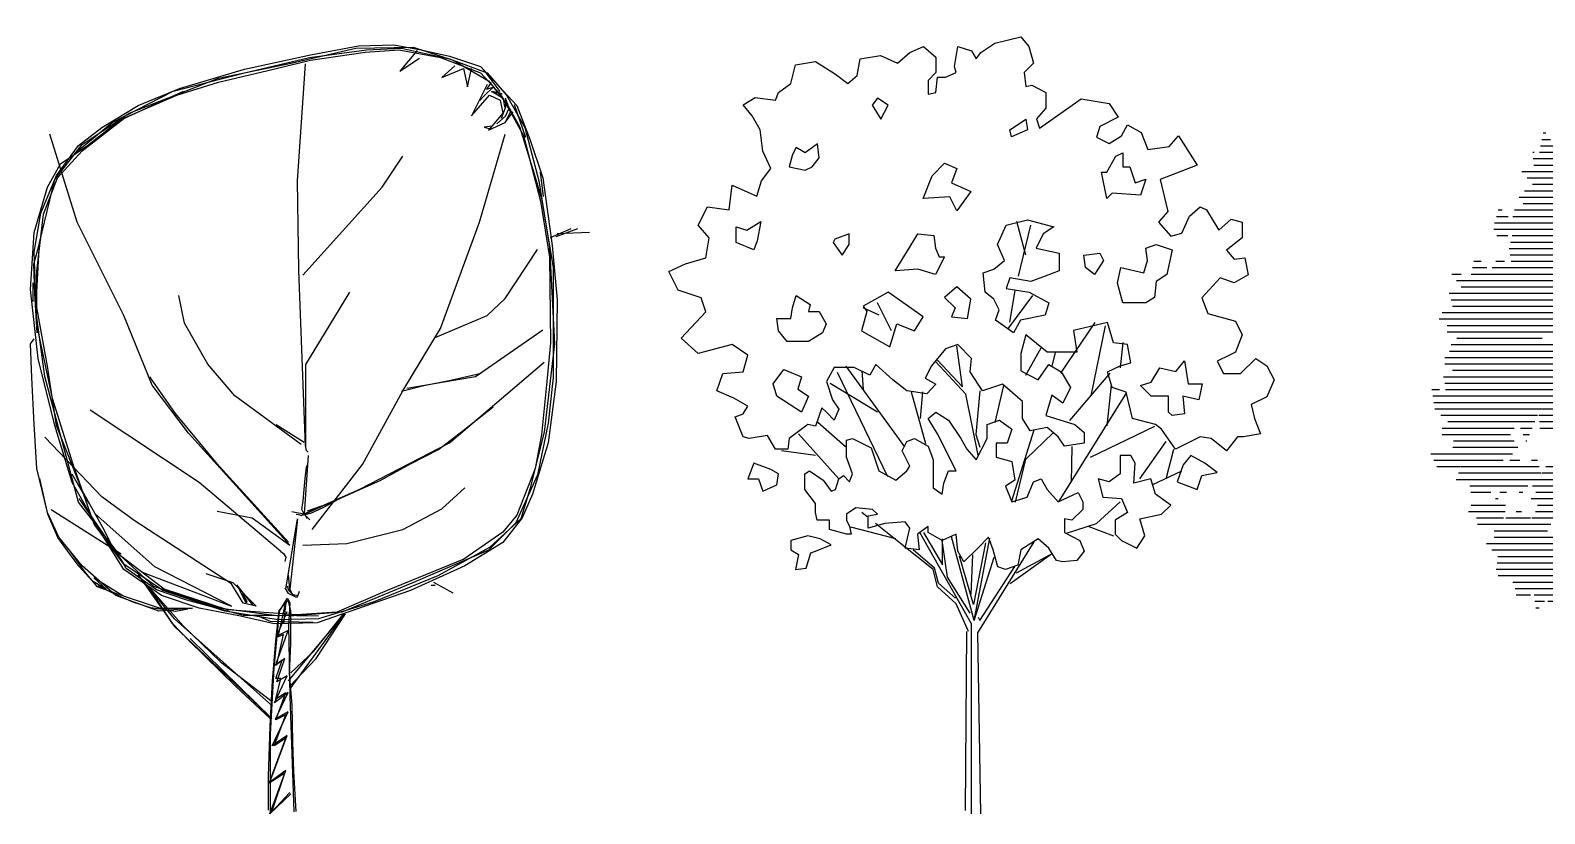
# Model space of a CAD drawing. Header units: millimetres. Extents: x 1184 to 28018, y -9790 to 13251.
# Drawn here: x 1908 to 13699, y -1202 to 4904 of the extents above; entities that cross this region are included whole.
import ezdxf

# ---------------------------------------------------------------- set-up
doc = ezdxf.new("R2010")
doc.units = ezdxf.units.MM
doc.layers.add('derevo', color=7, linetype='Continuous')

# ---------------------------------------------------------------- blocks, each defined once
blk = doc.blocks.new('*X5')
at = {"color": 0, "linetype": 'ByBlock'}
for p, q in [((166.547, 82.1), (166.704, 82.1)), ((167.079, 82.1), (167.119, 82.1)), ((167.268, 82.1), (167.735, 82.1)), ((167.338, 82.2), (167.349, 82.2)), ((167.454, 82.2), (167.692, 82.2)), ((167.527, 82.3), (167.616, 82.3)), ((167.979, 82.1), (168.232, 82.1)), ((168.068, 82.2), (168.08, 82.2)), ((168.365, 82.1), (168.744, 82.1)), ((168.409, 82.2), (168.702, 82.2)), ((168.595, 82.3), (168.659, 82.3)), ((169.153, 82.1), (169.26, 82.1)), ((169.506, 82.1), (169.719, 82.1)), ((166.352, 81.9), (166.826, 81.9)), ((166.432, 82), (166.792, 82)), ((166.879, 81.9), (167.822, 81.9)), ((166.979, 82), (167.153, 82)), ((167.199, 82), (167.701, 82)), ((167.933, 82), (168.284, 82)), ((167.978, 81.9), (168.913, 81.9)), ((168.321, 82), (168.918, 82)), ((168.999, 81.9), (169.688, 81.9)), ((169.076, 82), (169.723, 82)), ((165.47, 81.6), (168.774, 81.6)), ((165.57, 81.7), (165.661, 81.7)), ((165.749, 81.7), (166.132, 81.7)), ((165.839, 81.8), (166.032, 81.8)), ((166.26, 81.7), (168.903, 81.7)), ((166.335, 81.8), (168.908, 81.8)), ((168.878, 81.6), (168.918, 81.6)), ((168.998, 81.6), (169.794, 81.6)), ((169.014, 81.8), (169.653, 81.8)), ((169.031, 81.7), (169.681, 81.7)), ((169.809, 81.6), (170.085, 81.6)), ((169.83, 81.7), (170.052, 81.7)), ((169.85, 81.8), (170.018, 81.8)), ((170.22, 81.6), (170.325, 81.6)), ((170.421, 81.6), (170.579, 81.6)), ((164.833, 81.4), (165.072, 81.4)), ((165.46, 81.5), (168.908, 81.5)), ((165.573, 81.4), (170.616, 81.4)), ((168.94, 81.5), (170.325, 81.5)), ((170.355, 81.5), (170.627, 81.5)), ((170.642, 81.4), (170.94, 81.4)), ((170.776, 81.5), (170.878, 81.5)), ((164.432, 81.2), (164.462, 81.2)), ((164.813, 81.2), (165.101, 81.2)), ((164.823, 81.3), (165.119, 81.3)), ((165.233, 81.2), (171.234, 81.2)), ((165.321, 81.3), (170.979, 81.3)), ((171.088, 81.3), (171.222, 81.3)), ((171.331, 81.2), (171.675, 81.2)), ((171.393, 81.3), (171.598, 81.3)), ((164.011, 80.9), (164.133, 80.9)), ((164.061, 81), (164.073, 81)), ((164.231, 80.9), (164.254, 80.9)), ((164.431, 80.9), (171.587, 80.9)), ((164.46, 81.1), (164.748, 81.1)), ((164.487, 81), (171.637, 81)), ((164.803, 81.1), (171.246, 81.1)), ((171.268, 81.1), (171.675, 81.1)), ((171.872, 80.9), (172.376, 80.9)), ((172.081, 81), (172.39, 81)), ((172.11, 81.1), (172.139, 81.1)), ((172.272, 81.1), (172.364, 81.1)), ((163.596, 80.7), (163.635, 80.7)), ((163.961, 80.8), (164.34, 80.8)), ((163.971, 80.7), (172.466, 80.7)), ((164.367, 80.8), (171.668, 80.8)), ((171.793, 80.8), (172.293, 80.8)), ((163.555, 80.5), (163.914, 80.5)), ((163.575, 80.6), (163.707, 80.6)), ((163.773, 80.6), (163.808, 80.6)), ((163.994, 80.6), (172.383, 80.6)), ((164.018, 80.5), (172.3, 80.5)), ((163.432, 80.4), (163.454, 80.4)), ((163.44, 80.3), (172.6, 80.3)), ((163.448, 80.2), (172.52, 80.2)), ((163.535, 80.4), (164.02, 80.4)), ((164.041, 80.4), (172.307, 80.4)), ((172.402, 80.4), (172.6, 80.4)), ((163.262, 80.1), (172.42, 80.1)), ((163.345, 80), (172.22, 80)), ((172.296, 80), (172.32, 80)), ((172.524, 80), (172.683, 80)), ((172.883, 80), (172.967, 80)), ((163.302, 79.8), (172.252, 79.8)), ((163.428, 79.9), (172.236, 79.9)), ((172.255, 79.8), (172.98, 79.8)), ((172.366, 79.9), (172.973, 79.9)), ((173.253, 79.8), (173.325, 79.8)), ((162.895, 79.5), (162.958, 79.5)), ((163.148, 79.5), (173.226, 79.5)), ((163.219, 79.7), (173.292, 79.7)), ((163.283, 79.6), (173.259, 79.6)), ((162.837, 79.3), (173.46, 79.3)), ((162.866, 79.4), (163.049, 79.4)), ((163.121, 79.4), (173.475, 79.4)), ((162.825, 79.2), (173.446, 79.2)), ((162.874, 79.1), (163.044, 79.1)), ((163.112, 79.1), (173.5, 79.1)), ((163.065, 78.9), (173.423, 78.9)), ((163.08, 78.8), (167.394, 78.8)), ((163.086, 79), (173.554, 79)), ((167.449, 78.8), (173.422, 78.8)), ((162.494, 78.6), (162.719, 78.6)), ((162.517, 78.7), (162.627, 78.7)), ((162.798, 78.6), (165.62, 78.6)), ((162.856, 78.7), (162.995, 78.7)), ((163.094, 78.7), (167.426, 78.7)), ((165.798, 78.6), (165.849, 78.6)), ((166.041, 78.6), (167.051, 78.6)), ((167.618, 78.7), (173.427, 78.7)), ((167.668, 78.6), (167.729, 78.6)), ((167.823, 78.6), (173.243, 78.6)), ((162.172, 78.5), (162.317, 78.5)), ((162.246, 78.4), (162.44, 78.4)), ((162.32, 78.3), (165.551, 78.3)), ((162.449, 78.4), (165.625, 78.4)), ((162.472, 78.5), (165.698, 78.5)), ((165.855, 78.4), (166.767, 78.4)), ((165.865, 78.3), (166.85, 78.3)), ((166.032, 78.5), (167.114, 78.5)), ((166.921, 78.4), (167.177, 78.4)), ((167.855, 78.5), (167.909, 78.5)), ((167.971, 78.3), (172.279, 78.3)), ((168.054, 78.4), (173.222, 78.4)), ((168.137, 78.5), (173.404, 78.5)), ((172.311, 78.3), (173.236, 78.3)), ((162.131, 78.2), (165.674, 78.2)), ((162.163, 78.1), (165.702, 78.1)), ((165.895, 78.2), (166.933, 78.2)), ((165.929, 78.1), (166.896, 78.1)), ((167.987, 78.2), (172.177, 78.2)), ((168.114, 78.1), (172.102, 78.1)), ((172.311, 78.2), (173.09, 78.2)), ((172.39, 78.1), (173.261, 78.1)), ((173.361, 78.1), (173.534, 78.1)), ((162.022, 77.9), (163.957, 77.9)), ((162.181, 78), (166.918, 78)), ((163.968, 77.9), (166.48, 77.9)), ((166.524, 77.9), (166.695, 77.9)), ((166.788, 77.9), (166.94, 77.9)), ((168.015, 77.9), (169.023, 77.9)), ((168.035, 78), (172.121, 78)), ((169.066, 77.9), (169.211, 77.9)), ((169.237, 77.9), (169.433, 77.9)), ((169.437, 77.9), (172.193, 77.9)), ((172.33, 78), (173.283, 78)), ((172.412, 77.9), (173.305, 77.9)), ((173.318, 77.9), (173.578, 77.9)), ((173.34, 78), (173.556, 78)), ((161.977, 77.8), (163.837, 77.8)), ((162.101, 77.7), (163.78, 77.7)), ((162.101, 77.6), (163.842, 77.6)), ((163.953, 77.6), (166.204, 77.6)), ((163.957, 77.7), (166.204, 77.7)), ((163.962, 77.8), (166.506, 77.8)), ((166.22, 77.7), (166.433, 77.7)), ((166.265, 77.6), (166.432, 77.6)), ((166.526, 77.7), (166.532, 77.7)), ((166.701, 77.8), (166.754, 77.8)), ((168.06, 77.8), (168.202, 77.8)), ((168.104, 77.7), (168.175, 77.7)), ((168.25, 77.8), (168.986, 77.8)), ((168.275, 77.7), (168.449, 77.7)), ((168.355, 77.6), (168.414, 77.6)), ((168.556, 77.7), (168.948, 77.7)), ((168.663, 77.6), (168.764, 77.6)), ((169.078, 77.8), (169.157, 77.8)), ((169.09, 77.7), (169.103, 77.7)), ((169.274, 77.8), (169.364, 77.8)), ((169.347, 77.6), (173.64, 77.6)), ((169.377, 77.7), (173.549, 77.7)), ((169.407, 77.8), (173.525, 77.8)), ((162.16, 77.4), (163.794, 77.4)), ((162.252, 77.5), (163.577, 77.5)), ((164.045, 77.4), (166.046, 77.4)), ((164.087, 77.5), (166.144, 77.5)), ((169.241, 77.4), (169.277, 77.4)), ((169.58, 77.4), (170.57, 77.4)), ((169.588, 77.5), (173.594, 77.5)), ((170.619, 77.4), (173.548, 77.4)), ((162.064, 77.2), (163.863, 77.2)), ((162.138, 77.3), (163.837, 77.3)), ((163.903, 77.2), (165.958, 77.2)), ((163.974, 77.3), (166.058, 77.3)), ((168.774, 77.2), (170.23, 77.2)), ((168.844, 77.3), (168.96, 77.3)), ((169.171, 77.3), (170.076, 77.3)), ((170.22, 77.3), (170.47, 77.3)), ((170.7, 77.3), (173.719, 77.3)), ((170.747, 77.2), (170.962, 77.2)), ((171.039, 77.2), (171.45, 77.2)), ((171.563, 77.2), (173.625, 77.2)), ((162.045, 76.9), (165.769, 76.9)), ((162.064, 77.1), (165.969, 77.1)), ((162.185, 77), (165.793, 77)), ((168.599, 76.9), (170.09, 76.9)), ((168.62, 77), (170.022, 77)), ((168.901, 77.1), (170.038, 77.1)), ((170.737, 77.1), (170.815, 77.1)), ((171.039, 77.1), (171.407, 77.1)), ((171.039, 77), (171.142, 77)), ((171.299, 77), (171.363, 77)), ((171.602, 76.9), (173.77, 76.9)), ((171.613, 77), (173.818, 77)), ((171.675, 77.1), (173.506, 77.1)), ((161.859, 76.7), (161.979, 76.7)), ((162.061, 76.8), (165.657, 76.8)), ((162.076, 76.7), (165.221, 76.7)), ((165.312, 76.7), (165.797, 76.7)), ((165.977, 76.7), (166.072, 76.7)), ((168.628, 76.8), (169.93, 76.8)), ((168.657, 76.7), (168.745, 76.7)), ((168.877, 76.7), (170.214, 76.7)), ((171.379, 76.7), (171.452, 76.7)), ((171.401, 76.8), (171.408, 76.8)), ((171.702, 76.7), (173.696, 76.7)), ((171.815, 76.8), (173.686, 76.8)), ((173.848, 76.7), (173.987, 76.7)), ((161.875, 76.6), (165.221, 76.6)), ((161.891, 76.5), (164.732, 76.5)), ((164.762, 76.5), (165.029, 76.5)), ((165.05, 76.5), (165.221, 76.5)), ((165.414, 76.6), (165.814, 76.6)), ((165.434, 76.5), (165.583, 76.5)), ((165.607, 76.5), (166.364, 76.5)), ((165.843, 76.6), (166.113, 76.6)), ((166.4, 76.5), (166.661, 76.5)), ((166.526, 76.6), (166.586, 76.6)), ((168.85, 76.6), (168.957, 76.6)), ((168.958, 76.6), (169.172, 76.6)), ((169.089, 76.5), (169.121, 76.5)), ((169.215, 76.6), (169.327, 76.6)), ((169.282, 76.5), (169.336, 76.5)), ((169.351, 76.6), (170.174, 76.6)), ((169.479, 76.5), (170.585, 76.5)), ((170.295, 76.6), (170.344, 76.6)), ((170.612, 76.6), (170.613, 76.6)), ((171.334, 76.5), (173.97, 76.5)), ((171.356, 76.6), (171.496, 76.6)), ((171.588, 76.6), (174.041, 76.6)), ((161.907, 76.4), (164.776, 76.4)), ((162.003, 76.3), (163.506, 76.3)), ((162.109, 76.2), (163.464, 76.2)), ((163.529, 76.3), (164.791, 76.3)), ((163.535, 76.2), (164.639, 76.2)), ((164.948, 76.4), (164.978, 76.4)), ((165.434, 76.4), (165.47, 76.4)), ((165.607, 76.4), (166.602, 76.4)), ((165.634, 76.3), (166.523, 76.3)), ((165.638, 76.2), (166.564, 76.2)), ((166.612, 76.2), (167.001, 76.2)), ((166.868, 76.3), (166.962, 76.3)), ((167.166, 76.2), (167.187, 76.2)), ((169.436, 76.2), (169.669, 76.2)), ((169.49, 76.3), (169.591, 76.3)), ((169.699, 76.2), (170.743, 76.2)), ((169.737, 76.3), (170.748, 76.3)), ((169.775, 76.4), (170.558, 76.4)), ((170.867, 76.2), (171.032, 76.2)), ((171.041, 76.2), (173.694, 76.2)), ((171.074, 76.3), (173.769, 76.3)), ((171.106, 76.4), (171.245, 76.4)), ((171.311, 76.4), (173.758, 76.4)), ((162.024, 76.1), (162.211, 76.1)), ((162.024, 76), (163.086, 76)), ((162.216, 76.1), (163.145, 76.1)), ((163.241, 76.1), (163.422, 76.1)), ((163.283, 76), (163.38, 76)), ((163.541, 76.1), (164.802, 76.1)), ((163.798, 76), (163.962, 76)), ((164.022, 76), (164.837, 76)), ((164.897, 76), (165.004, 76)), ((165.375, 76), (167.382, 76)), ((165.568, 76.1), (167.187, 76.1)), ((169.39, 76.1), (170.738, 76.1)), ((169.417, 76), (170.732, 76)), ((170.741, 76), (172.323, 76)), ((170.804, 76.1), (172.36, 76.1)), ((172.376, 76.1), (173.683, 76.1)), ((172.425, 76), (173.979, 76)), ((173.853, 76.1), (173.902, 76.1)), ((162.186, 75.8), (163.201, 75.8)), ((162.197, 75.9), (163.143, 75.9)), ((163.326, 75.9), (163.338, 75.9)), ((163.798, 75.9), (163.819, 75.9)), ((163.936, 75.8), (164.701, 75.8)), ((163.979, 75.9), (165.352, 75.9)), ((165.099, 75.8), (166.236, 75.8)), ((165.427, 75.9), (167.305, 75.9)), ((166.291, 75.8), (167.357, 75.8)), ((169.233, 75.8), (171.138, 75.8)), ((169.463, 75.9), (172.285, 75.9)), ((171.287, 75.8), (172.136, 75.8)), ((172.475, 75.9), (172.536, 75.9)), ((172.724, 75.8), (174.082, 75.8)), ((172.757, 75.9), (174.119, 75.9)), ((161.844, 75.7), (163.115, 75.7)), ((161.891, 75.6), (162.971, 75.6)), ((161.938, 75.5), (162.303, 75.5)), ((162.312, 75.5), (163.533, 75.5)), ((163.076, 75.6), (163.233, 75.6)), ((163.412, 75.6), (163.505, 75.6)), ((163.638, 75.5), (163.749, 75.5)), ((163.823, 75.5), (164.835, 75.5)), ((163.849, 75.6), (164.032, 75.6)), ((163.995, 75.7), (164.878, 75.7)), ((164.064, 75.6), (164.779, 75.6)), ((165.076, 75.7), (165.905, 75.7)), ((165.089, 75.6), (165.743, 75.6)), ((165.13, 75.5), (165.869, 75.5)), ((165.955, 75.7), (166.262, 75.7)), ((166.437, 75.7), (166.502, 75.7)), ((166.556, 75.6), (167.352, 75.6)), ((166.574, 75.7), (167.382, 75.7)), ((166.682, 75.5), (167.418, 75.5)), ((169.163, 75.7), (170.778, 75.7)), ((169.273, 75.6), (170.808, 75.6)), ((169.341, 75.5), (170.789, 75.5)), ((171.568, 75.6), (172.098, 75.6)), ((171.57, 75.5), (172.595, 75.5)), ((171.585, 75.7), (172.176, 75.7)), ((172.388, 75.6), (172.485, 75.6)), ((172.596, 75.6), (173.56, 75.6)), ((172.624, 75.7), (173.749, 75.7)), ((172.625, 75.5), (173.623, 75.5)), ((173.704, 75.6), (173.716, 75.6)), ((173.823, 75.7), (174.045, 75.7)), ((162.241, 75.3), (164.855, 75.3)), ((162.277, 75.4), (163.56, 75.4)), ((163.575, 75.4), (164.669, 75.4)), ((165.204, 75.3), (165.888, 75.3)), ((165.229, 75.4), (165.988, 75.4)), ((166.62, 75.4), (167.412, 75.4)), ((166.737, 75.3), (167.399, 75.3)), ((169.232, 75.3), (169.444, 75.3)), ((169.273, 75.4), (170.8, 75.4)), ((169.558, 75.3), (171.22, 75.3)), ((170.971, 75.4), (171, 75.4)), ((171.33, 75.3), (171.582, 75.3)), ((171.39, 75.4), (171.437, 75.4)), ((171.604, 75.4), (173.625, 75.4)), ((171.638, 75.3), (173.008, 75.3)), ((173.035, 75.3), (173.545, 75.3)), ((162.451, 75.2), (163.355, 75.2)), ((162.466, 75.1), (162.781, 75.1)), ((162.851, 75), (162.893, 75)), ((162.919, 75.1), (163.021, 75.1)), ((163.223, 75.1), (163.28, 75.1)), ((163.406, 75), (164.465, 75)), ((163.427, 75.2), (164.739, 75.2)), ((163.479, 75.1), (164.813, 75.1)), ((164.54, 75), (166.274, 75)), ((164.885, 75.1), (165.98, 75.1)), ((165.273, 75.2), (166.014, 75.2)), ((166.044, 75.1), (166.268, 75.1)), ((166.642, 75.1), (166.858, 75.1)), ((166.677, 75.2), (167.43, 75.2)), ((166.956, 75.1), (167.144, 75.1)), ((167.207, 75.1), (167.408, 75.1)), ((169.643, 75.2), (170.122, 75.2)), ((169.727, 75.1), (170.022, 75.1)), ((170.199, 75.2), (170.78, 75.2)), ((170.212, 75.1), (170.727, 75.1)), ((170.225, 75), (170.281, 75)), ((170.58, 75), (170.674, 75)), ((170.99, 75), (171.704, 75)), ((171.012, 75.1), (171.673, 75.1)), ((171.063, 75.2), (171.947, 75.2)), ((171.827, 75.1), (171.913, 75.1)), ((171.975, 75.2), (172.954, 75.2)), ((171.999, 75.1), (172.778, 75.1)), ((172.023, 75), (172.775, 75)), ((173.055, 75), (173.605, 75)), ((173.077, 75.2), (173.752, 75.2)), ((173.12, 75.1), (173.667, 75.1)), ((162.43, 74.8), (163.002, 74.8)), ((162.474, 74.9), (163.007, 74.9)), ((163.175, 74.8), (163.255, 74.8)), ((163.475, 74.8), (163.984, 74.8)), ((163.505, 74.9), (163.935, 74.9)), ((163.959, 74.9), (164.275, 74.9)), ((164.355, 74.9), (164.419, 74.9)), ((164.573, 74.9), (164.691, 74.9)), ((164.757, 74.8), (166.109, 74.8)), ((164.8, 74.9), (166.268, 74.9)), ((171.016, 74.9), (171.735, 74.9)), ((171.279, 74.8), (171.635, 74.8)), ((171.745, 74.8), (171.766, 74.8)), ((172.046, 74.9), (172.198, 74.9)), ((172.235, 74.8), (173.409, 74.8)), ((172.249, 74.9), (173.633, 74.9)), ((162.555, 74.7), (162.976, 74.7)), ((162.57, 74.6), (163.713, 74.6)), ((163.014, 74.7), (163.399, 74.7)), ((163.416, 74.7), (164.033, 74.7)), ((164.715, 74.7), (166.183, 74.7)), ((164.896, 74.6), (165.982, 74.6)), ((170.552, 74.7), (170.617, 74.7)), ((170.572, 74.6), (170.736, 74.6)), ((171.104, 74.6), (171.543, 74.6)), ((171.379, 74.7), (171.589, 74.7)), ((171.598, 74.6), (171.805, 74.6)), ((172.22, 74.7), (173.449, 74.7)), ((172.266, 74.6), (173.622, 74.6)), ((162.713, 74.3), (163.986, 74.3)), ((162.83, 74.4), (163.973, 74.4)), ((162.834, 74.5), (163.663, 74.5)), ((163.812, 74.5), (163.96, 74.5)), ((164.013, 74.3), (164.31, 74.3)), ((164.228, 74.4), (164.283, 74.4)), ((164.426, 74.3), (164.603, 74.3)), ((164.526, 74.4), (164.559, 74.4)), ((164.819, 74.5), (166.021, 74.5)), ((164.871, 74.4), (165.455, 74.4)), ((164.926, 74.3), (165.442, 74.3)), ((165.69, 74.4), (165.791, 74.4)), ((165.744, 74.3), (165.769, 74.3)), ((170.124, 74.4), (170.249, 74.4)), ((170.168, 74.3), (171.893, 74.3)), ((170.464, 74.4), (170.787, 74.4)), ((170.486, 74.5), (170.541, 74.5)), ((170.593, 74.5), (170.787, 74.5)), ((171.026, 74.4), (171.793, 74.4)), ((171.037, 74.5), (171.08, 74.5)), ((171.173, 74.5), (171.771, 74.5)), ((171.972, 74.3), (173.615, 74.3)), ((172.027, 74.4), (173.575, 74.4)), ((172.368, 74.5), (173.517, 74.5)), ((162.796, 74.2), (165.575, 74.2)), ((162.888, 74.1), (165.638, 74.1)), ((169.375, 74.1), (169.61, 74.1)), ((169.486, 74.2), (169.539, 74.2)), ((169.759, 74.1), (169.996, 74.1)), ((169.795, 74.2), (169.906, 74.2)), ((170.06, 74.1), (171.883, 74.1)), ((170.114, 74.2), (173.219, 74.2)), ((171.991, 74.1), (173.185, 74.1)), ((173.279, 74.2), (173.56, 74.2)), ((173.368, 74.1), (173.447, 74.1)), ((162.865, 73.9), (164.602, 73.9)), ((162.876, 74), (165.04, 74)), ((164.604, 73.9), (164.923, 73.9)), ((165.072, 74), (165.36, 74)), ((165.11, 73.9), (165.321, 73.9)), ((165.41, 74), (165.588, 74)), ((165.51, 73.9), (165.538, 73.9)), ((169.306, 73.9), (170.278, 73.9)), ((169.394, 74), (169.68, 74)), ((169.723, 74), (171.82, 74)), ((170.385, 73.9), (170.545, 73.9)), ((170.713, 73.9), (171.709, 73.9)), ((171.913, 73.9), (172.908, 73.9)), ((171.954, 74), (173.226, 74)), ((172.908, 73.9), (173.291, 73.9)), ((162.896, 73.8), (164.489, 73.8)), ((163.122, 73.7), (164.489, 73.7)), ((163.156, 73.6), (164.489, 73.6)), ((164.604, 73.8), (164.974, 73.8)), ((164.795, 73.7), (165.024, 73.7)), ((165.157, 73.8), (165.281, 73.8)), ((169.162, 73.6), (169.415, 73.6)), ((169.194, 73.7), (170.142, 73.7)), ((169.344, 73.8), (170.042, 73.8)), ((169.524, 73.6), (170.172, 73.6)), ((170.5, 73.6), (170.736, 73.6)), ((170.561, 73.7), (171.627, 73.7)), ((170.655, 73.8), (171.571, 73.8)), ((170.975, 73.6), (171.504, 73.6)), ((171.835, 73.7), (172.062, 73.7)), ((171.846, 73.6), (171.901, 73.6)), ((171.858, 73.8), (172.14, 73.8)), ((172.174, 73.8), (172.694, 73.8)), ((172.174, 73.7), (172.429, 73.7)), ((172.174, 73.6), (172.368, 73.6)), ((172.454, 73.7), (172.674, 73.7)), ((172.482, 73.6), (172.655, 73.6)), ((172.697, 73.8), (172.931, 73.8)), ((172.726, 73.7), (172.953, 73.7)), ((172.755, 73.6), (172.976, 73.6)), ((172.945, 73.8), (173.356, 73.8)), ((163.172, 73.5), (163.399, 73.5)), ((163.453, 73.5), (164.014, 73.5)), ((163.467, 73.4), (163.613, 73.4)), ((163.669, 73.4), (163.968, 73.4)), ((164.095, 73.5), (164.157, 73.5)), ((164.234, 73.5), (164.462, 73.5)), ((164.319, 73.4), (164.423, 73.4)), ((169.357, 73.4), (169.744, 73.4)), ((169.492, 73.5), (169.787, 73.5)), ((170, 73.5), (170.137, 73.5)), ((170.961, 73.4), (171.849, 73.4)), ((170.968, 73.5), (171.476, 73.5)), ((171.626, 73.5), (171.734, 73.5)), ((172.536, 73.5), (172.635, 73.5)), ((172.913, 73.5), (172.998, 73.5)), ((163.482, 73.3), (163.533, 73.3)), ((163.815, 73.3), (163.899, 73.3)), ((169.352, 73.3), (169.886, 73.3)), ((169.448, 73.2), (169.963, 73.2)), ((171.059, 73.3), (171.724, 73.3)), ((171.066, 73.2), (171.146, 73.2)), ((171.295, 73.2), (171.729, 73.2)), ((169.271, 73), (169.57, 73)), ((169.325, 73.1), (169.625, 73.1)), ((169.342, 72.9), (169.515, 72.9)), ((169.718, 73.1), (169.966, 73.1)), ((171.275, 73.1), (171.527, 73.1)), ((169.414, 72.8), (169.46, 72.8))]:
    blk.add_line(p, q, dxfattribs=at)

msp = doc.modelspace()

# ---------------------------------------------------------------- linework, layer by layer
at = {"layer": 'derevo', "color": 0}
for p, q in [((3950, 4651), (4443, 4764)), ((4081, 4691), (4525, 4752)), ((4090, 4712), (4464, 4782)), ((4090, 4672), (4516, 4733)), ((4443, 4764), (4890, 4773)), ((4464, 4782), (4738, 4792)), ((4516, 4733), (4778, 4752)), ((4525, 4752), (4799, 4764)), ((4738, 4792), (4951, 4752)), ((4778, 4752), (5101, 4691)), ((4920, 4747), (4786, 4586)), ((4799, 4764), (5171, 4682)), ((4890, 4773), (5201, 4672)), ((4951, 4752), (5171, 4703)), ((3070, 4450), (3575, 4600)), ((3374, 4530), (3950, 4651)), ((3575, 4600), (4090, 4712)), ((3575, 4572), (4081, 4691)), ((3758, 4591), (4090, 4672)), ((3989, 3732), (4050, 4642)), ((4786, 4586), (4938, 4687)), ((5101, 4691), (5414, 4572)), ((5212, 4626), (5111, 4537)), ((5111, 4537), (5282, 4607)), ((5171, 4703), (5414, 4621)), ((5171, 4682), (5466, 4572)), ((5201, 4672), (5475, 4511)), ((5282, 4607), (5313, 4464)), ((5313, 4464), (5343, 4607)), ((5414, 4621), (5697, 4319)), ((2677, 4258), (3374, 4530)), ((3021, 4429), (3575, 4572)), ((3049, 4399), (3374, 4499)), ((3374, 4499), (3758, 4591)), ((5414, 4572), (5575, 4399)), ((5565, 4426), (5442, 4592)), ((5496, 4497), (5460, 4444)), ((5466, 4572), (5615, 4399)), ((5475, 4511), (5627, 4319)), ((2546, 4186), (3021, 4429)), ((2605, 4207), (3049, 4399)), ((2635, 4216), (3101, 4429)), ((2747, 4319), (3070, 4450)), ((5466, 4481), (5344, 4237)), ((5344, 4237), (5484, 4399)), ((5442, 4392), (5408, 4356)), ((5512, 4461), (5442, 4392)), ((5460, 4444), (5512, 4461)), ((5484, 4399), (5566, 4359)), ((5496, 4426), (5582, 4410)), ((5503, 4426), (5590, 4374)), ((5582, 4410), (5503, 4426)), ((5575, 4399), (5749, 4085)), ((5590, 4374), (5599, 4305)), ((5608, 4374), (5608, 4305)), ((5635, 4296), (5608, 4374)), ((5615, 4399), (5758, 4146)), ((2312, 4015), (2677, 4258)), ((2464, 4146), (2747, 4319)), ((5587, 4258), (5475, 4125)), ((5566, 4359), (5587, 4258)), ((5608, 4305), (5574, 4217)), ((5606, 4186), (5667, 4268)), ((5608, 4235), (5635, 4296)), ((5608, 4191), (5652, 4278)), ((5627, 4319), (5718, 4155)), ((5765, 4069), (5678, 4322)), ((5697, 4319), (5798, 4055)), ((2251, 3945), (2546, 4186)), ((2282, 4006), (2464, 4146)), ((2312, 3964), (2635, 4216)), ((2352, 4006), (2605, 4207)), ((5503, 4157), (5442, 4148)), ((5442, 4148), (5478, 4139)), ((5475, 4125), (5606, 4186)), ((5539, 4174), (5608, 4235)), ((5718, 4155), (5828, 3793)), ((5758, 4146), (5868, 3732)), ((2273, 3409), (2060, 4095)), ((2099, 3741), (2312, 4015)), ((5405, 3409), (5606, 4095)), ((5749, 4085), (5880, 3571)), ((5798, 4055), (5898, 3753)), ((2111, 3772), (2282, 4006)), ((2120, 3753), (2312, 3964)), ((2142, 3863), (2352, 4006)), ((4647, 3681), (4808, 3924)), ((2041, 3681), (2142, 3863)), ((5828, 3793), (5889, 3592)), ((5904, 3608), (5879, 3799)), ((1938, 3327), (2041, 3681)), ((1980, 3248), (2099, 3741)), ((1989, 3479), (2111, 3772)), ((2011, 3470), (2120, 3753)), ((3999, 3035), (3989, 3732)), ((4029, 2995), (4647, 3681)), ((5868, 3732), (5950, 3217)), ((5898, 3753), (5971, 3227)), ((5880, 3571), (5950, 3136)), ((5889, 3592), (5980, 3056)), ((1938, 3175), (1989, 3479)), ((1959, 3026), (2011, 3470)), ((1908, 2883), (1938, 3327)), ((2635, 2682), (2273, 3409)), ((5101, 2581), (5405, 3409)), ((5959, 3288), (6120, 3358)), ((6001, 3297), (6172, 3358)), ((6263, 3327), (6011, 3318)), ((9658, 3152), (9589, 3414)), ((9603, 2987), (9699, 3386)), ((1935, 3082), (1990, 3281)), ((1950, 2722), (1980, 3248)), ((5606, 2813), (5858, 3196)), ((5950, 3217), (5989, 2460)), ((5971, 3227), (6011, 2803)), ((1942, 2853), (1935, 3082)), ((1959, 2612), (1938, 3175)), ((5950, 3136), (5959, 2469)), ((1959, 2743), (1959, 3026)), ((4050, 1662), (3999, 3035)), ((5980, 3056), (5980, 2198)), ((1968, 2347), (1908, 2883)), ((1931, 2789), (1931, 2937)), ((1960, 2547), (1942, 2853)), ((3108, 2621), (3064, 2838)), ((4394, 2864), (4050, 2298)), ((9520, 2575), (9713, 2836)), ((9534, 2630), (9575, 2877)), ((2020, 2207), (1950, 2722)), ((2041, 2286), (1959, 2743)), ((5466, 2682), (5606, 2813)), ((6011, 2803), (6001, 2167)), ((8517, 2685), (8393, 2740)), ((8613, 2561), (8503, 2781)), ((2081, 2034), (1959, 2612)), ((2857, 2137), (2635, 2682)), ((3289, 2303), (3108, 2621)), ((5061, 2509), (5466, 2682)), ((9932, 2231), (10200, 2626)), ((10167, 2056), (10280, 2601)), ((1908, 2460), (1938, 2499)), ((4808, 2095), (5101, 2581)), ((5374, 2207), (5898, 2570)), ((1919, 2198), (1908, 2460)), ((5989, 2460), (5910, 1772)), ((5959, 2469), (5929, 2167)), ((9166, 2124), (9121, 2446)), ((9659, 2217), (9779, 2430)), ((9865, 2286), (9890, 2394)), ((10396, 2273), (10417, 2472)), ((2099, 1823), (1968, 2347)), ((2111, 1823), (2041, 2286)), ((3499, 2056), (3289, 2303)), ((4050, 2298), (4050, 1662)), ((5171, 1690), (5910, 2317)), ((8717, 1658), (8261, 2286)), ((8394, 2108), (8384, 2249)), ((9191, 2069), (8955, 2323)), ((8968, 2335), (9166, 2124)), ((1938, 1833), (1919, 2198)), ((2282, 1227), (2020, 2207)), ((3038, 1918), (2838, 2204)), ((3140, 1763), (2857, 2137)), ((4798, 2092), (4972, 2135)), ((4839, 2116), (5374, 2207)), ((4972, 2135), (5181, 2178)), ((5181, 2178), (5417, 2231)), ((5929, 2167), (5889, 1751)), ((5980, 2198), (5940, 1842)), ((6001, 2167), (5940, 1690)), ((8505, 1927), (8136, 2151)), ((8585, 1425), (8192, 2237)), ((9420, 1846), (9488, 2136)), ((10002, 1864), (10317, 2231)), ((10292, 1821), (10325, 2137)), ((2242, 1519), (2081, 2034)), ((4016, 1676), (3499, 2056)), ((4495, 1519), (4808, 2095)), ((8881, 1681), (8770, 2084)), ((8839, 1878), (8856, 2087)), ((9289, 1592), (9191, 2069)), ((9301, 2093), (9271, 1753)), ((9920, 1233), (10446, 2081)), ((3222, 1379), (2373, 1943)), ((3378, 1508), (3038, 1918)), ((5277, 1786), (5512, 1969)), ((1959, 1489), (1938, 1833)), ((2233, 1379), (2099, 1823)), ((2312, 1318), (2111, 1823)), ((4040, 1691), (3821, 1830)), ((5086, 1638), (5277, 1786)), ((5910, 1772), (5798, 1327)), ((5940, 1842), (5858, 1440)), ((8254, 1657), (8040, 1847)), ((9550, 1237), (9723, 1790)), ((10163, 1577), (10663, 1819)), ((2464, 1267), (2020, 1732)), ((3929, 892), (3140, 1763)), ((4050, 1662), (4053, 1635)), ((4474, 1327), (5171, 1690)), ((5940, 1690), (5819, 1288)), ((5889, 1751), (5840, 1489)), ((8202, 1409), (7889, 1759)), ((9271, 1753), (9301, 1655)), ((9660, 1561), (9871, 1766)), ((10014, 1383), (10020, 1661)), ((10548, 1409), (10753, 1698)), ((4071, 1589), (4041, 1136)), ((4053, 1635), (4071, 1617)), ((4867, 1526), (5086, 1638)), ((8022, 1589), (7758, 1626)), ((9580, 1227), (9660, 1561)), ((10753, 1409), (10812, 1639)), ((2041, 1145), (1959, 1489)), ((2363, 1219), (2233, 1444)), ((2404, 1054), (2242, 1519)), ((3918, 915), (3378, 1508)), ((4048, 1412), (4057, 1499)), ((4057, 1499), (4066, 1517)), ((4102, 1014), (4495, 1519)), ((4632, 1394), (4867, 1526)), ((5858, 1440), (5688, 1065)), ((5840, 1489), (5697, 1126)), ((10644, 1362), (10874, 1471)), ((2044, 1134), (1983, 1412)), ((2455, 993), (2233, 1379)), ((2485, 1005), (2312, 1318)), ((3858, 843), (3222, 1379)), ((4032, 1237), (4040, 1324)), ((4040, 1324), (4048, 1412)), ((4041, 1136), (4474, 1327)), ((4397, 1290), (4632, 1394)), ((5112, 1175), (5292, 1337)), ((5798, 1327), (5728, 1096)), ((2605, 813), (2282, 1227)), ((2625, 765), (2289, 1255)), ((2717, 1084), (2464, 1267)), ((4023, 1168), (4032, 1237)), ((4336, 1264), (4048, 1134)), ((4066, 1159), (4222, 1212)), ((4092, 1141), (4188, 1185)), ((4188, 1185), (4336, 1264)), ((4222, 1212), (4397, 1290)), ((5819, 1288), (5737, 1105)), ((10210, 1059), (10393, 1229)), ((2130, 953), (2041, 1145)), ((2122, 950), (2044, 1134)), ((2616, 822), (2069, 1166)), ((2878, 722), (2413, 1136)), ((3475, 591), (2717, 1084)), ((3363, 1157), (3636, 1105)), ((3636, 1105), (3929, 892)), ((3898, 548), (3989, 1096)), ((3989, 1096), (3929, 548)), ((3996, 1141), (3944, 1150)), ((3978, 1134), (4023, 1125)), ((4040, 1134), (3996, 1141)), ((4041, 1136), (4016, 1119)), ((4016, 1119), (4016, 1126)), ((4040, 1134), (4023, 1168)), ((4023, 1125), (4092, 1141)), ((4083, 1089), (4040, 1134)), ((4041, 1136), (4064, 1100)), ((4808, 1014), (5112, 1175)), ((5688, 1065), (5475, 853)), ((5728, 1096), (5484, 874)), ((5697, 1126), (5587, 993)), ((5737, 1105), (5587, 913)), ((8424, 1111), (8382, 1145)), ((2218, 819), (2122, 950)), ((2312, 731), (2130, 953)), ((2635, 743), (2404, 1054)), ((2635, 701), (2455, 993)), ((2565, 843), (2485, 1005)), ((4373, 904), (4808, 1014)), ((5587, 993), (5283, 782)), ((8648, 940), (8296, 1032)), ((8683, 903), (8488, 1060)), ((9236, 279), (8833, 989)), ((8863, 989), (9011, 737)), ((9258, 305), (9080, 957)), ((9258, 305), (9380, 947)), ((9977, 985), (10210, 1059)), ((10151, 1036), (10343, 965)), ((2202, 862), (2333, 682)), ((2949, 548), (2565, 843)), ((3858, 843), (3879, 827)), ((3879, 827), (3898, 798)), ((4029, 892), (4373, 904)), ((5475, 853), (4909, 609)), ((5484, 874), (5082, 651)), ((5587, 913), (5292, 731)), ((8937, 701), (8683, 903)), ((8949, 713), (8783, 854)), ((9005, 928), (9047, 643)), ((9011, 737), (9011, 940)), ((9344, 910), (9252, 428)), ((9285, 207), (9725, 918)), ((2288, 724), (2218, 819)), ((2393, 610), (2288, 724)), ((2574, 499), (2312, 731)), ((2869, 570), (2605, 813)), ((2654, 709), (2625, 765)), ((2939, 539), (2635, 743)), ((2890, 543), (2654, 709)), ((3475, 417), (2878, 722)), ((3898, 798), (3890, 765)), ((5283, 782), (4687, 539)), ((5292, 731), (4869, 539)), ((8980, 594), (8949, 713)), ((9252, 428), (9142, 805)), ((9234, 508), (9246, 817)), ((9258, 305), (9412, 797)), ((9301, 305), (9574, 725)), ((9537, 592), (9858, 823)), ((9586, 676), (9846, 817)), ((2333, 682), (2425, 570)), ((2498, 549), (2393, 610)), ((2402, 637), (2498, 549)), ((2628, 496), (2402, 637)), ((2930, 499), (2635, 701)), ((3030, 317), (2747, 661)), ((2747, 661), (3030, 256)), ((2778, 682), (3475, 417)), ((3274, 670), (3484, 600)), ((3566, 439), (3475, 591)), ((3484, 600), (3667, 417)), ((3929, 548), (3919, 661)), ((4909, 609), (4333, 368)), ((5082, 651), (4577, 448)), ((5201, 518), (5051, 600)), ((8972, 567), (8937, 701)), ((9111, 477), (8980, 594)), ((9047, 643), (9222, 361)), ((2425, 570), (2647, 490)), ((2576, 505), (2436, 575)), ((2909, 378), (2574, 499)), ((2715, 444), (2576, 505)), ((2647, 490), (2918, 399)), ((2824, 573), (3097, 263)), ((3016, 281), (2824, 573)), ((3374, 399), (2869, 570)), ((3126, 462), (2890, 543)), ((3222, 399), (2930, 499)), ((3423, 378), (2939, 539)), ((3444, 387), (2949, 548)), ((3517, 583), (3586, 444)), ((3640, 427), (3517, 583)), ((3595, 453), (3561, 514)), ((3849, 378), (3910, 478)), ((3918, 514), (3891, 558)), ((3909, 575), (3918, 541)), ((3910, 478), (3929, 439)), ((3918, 541), (3969, 489)), ((3969, 489), (3918, 514)), ((3929, 548), (3946, 510)), ((3946, 510), (3990, 499)), ((3969, 489), (3987, 489)), ((3987, 489), (4005, 532)), ((4687, 539), (4294, 368)), ((4869, 539), (4516, 417)), ((5030, 579), (5061, 579)), ((9117, 434), (8972, 567)), ((2845, 402), (2715, 444)), ((3038, 375), (2845, 402)), ((3171, 399), (2909, 378)), ((2918, 399), (3171, 399)), ((3134, 393), (3038, 375)), ((3569, 344), (3126, 462)), ((3545, 338), (3222, 399)), ((3849, 338), (3374, 399)), ((3837, 308), (3423, 378)), ((3980, 347), (3444, 387)), ((3667, 417), (3566, 439)), ((3586, 444), (3595, 453)), ((3807, -67), (3849, 378)), ((3842, 381), (3816, 145)), ((3828, 182), (3909, 373)), ((3837, 177), (3898, 448)), ((3916, 462), (3842, 381)), ((3898, 448), (3880, 277)), ((3935, 381), (3916, 462)), ((3929, 439), (3919, 265)), ((3919, -167), (4354, 357)), ((4333, 368), (3929, 338)), ((4354, 357), (3929, -228)), ((3935, 126), (3935, 381)), ((4294, 368), (3980, 347)), ((4115, 64), (4352, 362)), ((4134, 8), (4363, 355)), ((4516, 417), (4142, 286)), ((4577, 448), (4151, 317)), ((9213, 219), (9117, 434)), ((3145, 145), (3016, 281)), ((3788, -359), (3030, 317)), ((3030, 256), (3788, -460)), ((3097, 263), (3388, -18)), ((3807, 277), (3545, 338)), ((3809, 344), (3569, 344)), ((3779, 296), (3682, 339)), ((4110, 288), (3779, 296)), ((4142, 286), (3807, 277)), ((4152, 337), (3809, 344)), ((4151, 317), (3837, 308)), ((3919, 265), (3929, -289)), ((9236, -1202), (9236, 279)), ((9289, 330), (9301, 305)), ((3507, -210), (3145, 145)), ((3788, -460), (3152, 165)), ((3816, 145), (3791, -165)), ((3816, -47), (3916, 226)), ((3916, 226), (3828, 182)), ((3828, -36), (3880, 195)), ((3880, 195), (3837, 177)), ((3927, -110), (3935, 126)), ((9189, -1178), (9201, 219)), ((9310, -1202), (9285, 207)), ((3890, 8), (3816, -47)), ((3828, -173), (3890, 8)), ((3927, -210), (4134, 8)), ((3935, -103), (4115, 64)), ((3388, -18), (3780, -320)), ((3777, -581), (3807, -67)), ((3819, -149), (3868, -6)), ((3868, -6), (3828, -36)), ((3946, -357), (3927, -110)), ((3772, -457), (3507, -210)), ((3791, -165), (3772, -519)), ((3809, -339), (3909, -128)), ((3819, -310), (3858, -149)), ((3858, -149), (3819, -149)), ((3909, -128), (3828, -173)), ((3916, -257), (3809, -339)), ((3816, -464), (3916, -257)), ((3819, -471), (3898, -259)), ((3898, -259), (3819, -310)), ((3929, -289), (3959, -1187)), ((3791, -674), (3916, -409)), ((3807, -673), (3898, -432)), ((3916, -409), (3816, -464)), ((3898, -432), (3819, -471)), ((3953, -645), (3946, -357)), ((3772, -519), (3761, -911)), ((3777, -1187), (3777, -581)), ((3767, -965), (3898, -612)), ((3772, -955), (3909, -593)), ((3909, -593), (3791, -674)), ((3898, -612), (3807, -673)), ((3960, -874), (3953, -645)), ((3761, -911), (3761, -1173)), ((3889, -885), (3767, -965)), ((3898, -866), (3772, -955)), ((3772, -1202), (3898, -866)), ((3788, -1187), (3889, -885)), ((3979, -1184), (3960, -874)), ((3935, -1047), (3772, -1202)), ((3929, -1037), (3788, -1187))]:
    msp.add_line(p, q, dxfattribs=at)
for points in [[(8022, 1819), (7962, 1831), (7817, 1723), (7805, 1639), (7709, 1639), (7649, 1747), (7504, 1723), (7457, 1735), (7397, 1891), (7457, 1915), (7494, 1975), (7385, 2036), (7252, 2095), (7299, 2229), (7457, 2241), (7494, 2372), (7373, 2456), (7107, 2384), (6976, 2505), (7168, 2710), (7131, 2818), (6951, 2878), (6879, 3023), (7010, 3083), (7168, 3130), (7193, 3287), (7107, 3384), (7180, 3527), (7348, 3504), (7373, 3697), (7565, 3611), (7600, 3732), (7674, 3828), (7612, 3961), (7590, 4129), (7528, 4238), (7457, 4322), (7553, 4381), (7709, 4359), (7733, 4418), (7829, 4490), (7866, 4635), (8022, 4660), (8177, 4563), (8274, 4490), (8347, 4551), (8370, 4682), (8527, 4707), (8659, 4647), (8755, 4731), (8863, 4778), (8959, 4694), (8959, 4574), (8900, 4514), (8900, 4406), (8959, 4418), (8972, 4539), (9033, 4539), (9117, 4574), (9105, 4623), (9129, 4778), (9236, 4744), (9273, 4682), (9310, 4731), (9418, 4803), (9621, 4852), (9682, 4778), (9719, 4647), (9645, 4574), (9658, 4467), (9707, 4477), (9815, 4418), (9815, 4297), (9742, 4213), (9766, 4141), (10090, 4371), (10307, 4334), (10378, 4227), (10235, 4154), (10210, 4070), (10307, 4023), (10403, 4082), (10450, 4166), (10558, 4107), (10608, 3974), (10775, 3998), (10847, 4082), (10992, 3853), (10706, 3742), (10765, 3492), (10691, 3408), (10788, 3300), (10874, 3322), (10933, 3455), (11017, 3527), (11066, 3504), (11162, 3347), (11259, 3431), (11343, 3408), (11343, 3287), (11222, 3191), (11281, 3119), (11365, 3130), (11390, 2999), (11281, 2937), (11173, 2974), (11029, 2818), (11076, 2698), (11293, 2638), (11343, 2530), (11293, 2396), (11246, 2372), (11150, 2325), (11197, 2229), (11330, 2229), (11451, 2347), (11535, 2288), (11594, 2179), (11535, 2048), (11414, 1987), (11439, 1878), (11486, 1759), (11355, 1735), (11306, 1735), (11222, 1626), (11101, 1723), (11017, 1735), (10825, 1639), (10716, 1794), (10716, 1794), (10669, 1831), (10489, 1878), (10440, 2083), (10331, 2120), (10296, 2241), (10393, 2288), (10477, 2312), (10452, 2456), (10343, 2468), (10296, 2626), (10030, 2564), (10055, 2396), (9825, 2396), (9658, 2530), (9621, 2384), (9621, 2251), (9754, 2179), (9838, 2300), (9934, 2241), (10008, 2120), (9946, 1999), (9862, 2059), (9815, 1903), (10042, 1831), (10114, 1770), (10114, 1686), (9959, 1663), (9911, 1735), (9825, 1807), (9694, 1782), (9633, 1878), (9633, 2011), (9477, 2145), (9322, 2095), (9226, 2241), (9236, 2347), (9129, 2456), (9033, 2421), (8925, 2288), (8876, 2192), (8959, 2145), (8888, 2071), (8732, 2095), (8624, 2179), (8491, 2300), (8444, 2216), (8323, 2276), (8167, 2276), (8106, 2167), (8155, 2024), (8202, 1952), (8167, 1866), (8106, 1927), (8071, 1962), (8022, 1819)], [(8586, 4321), (8503, 4376), (8462, 4321), (8531, 4211)], [(9617, 4184), (9658, 4211), (9672, 4129), (9548, 4074), (9534, 4129)], [(8050, 3909), (8036, 4019), (7940, 3950), (7871, 3991), (7843, 3936), (7816, 3840), (7940, 3813), (7995, 3840)], [(10359, 3923), (10414, 3950), (10414, 3840), (10469, 3840), (10510, 3716), (10593, 3744), (10551, 3620), (10331, 3634), (10290, 3592), (10249, 3799), (10290, 3799)], [(8929, 3771), (9026, 3868), (9122, 3826), (9080, 3716), (9232, 3648), (9122, 3496), (9067, 3606), (8861, 3592)], [(9562, 2547), (9424, 2644), (9452, 2726), (9410, 2809), (9342, 2864), (9328, 3015), (9410, 3042), (9493, 3111), (9438, 3235), (9507, 3386), (9672, 3427), (9878, 3372), (9795, 3317), (9740, 3207), (9919, 3166), (9919, 3029), (9809, 2987), (9699, 2946), (9534, 2974), (9507, 2891), (9685, 2864), (9837, 2781), (9809, 2685), (9617, 2644)], [(7403, 3249), (7403, 3372), (7486, 3345), (7596, 3414), (7568, 3262), (7541, 3194)], [(8173, 3276), (8160, 3249), (8228, 3152), (8283, 3235), (8283, 3317)], [(8751, 3207), (8819, 3317), (8943, 3304), (8957, 3207), (8984, 3139), (9026, 3139), (8957, 3001), (8819, 3042), (8641, 3029)], [(10373, 2932), (10400, 3056), (10579, 3015), (10606, 3111), (10593, 3207), (10675, 3235), (10799, 3194), (10758, 3001), (10675, 2946), (10661, 2822), (10593, 2781), (10414, 2781)], [(10125, 3056), (10111, 3152), (10235, 3166), (10263, 3111), (10194, 3001)], [(7967, 2712), (8050, 2712), (8105, 2616), (8077, 2547), (7967, 2479), (7802, 2479), (7733, 2561), (7720, 2657), (7830, 2657), (7843, 2740), (7871, 2836), (7981, 2767)], [(8792, 2561), (8861, 2671), (8586, 2864), (8393, 2754), (8421, 2712), (8379, 2561), (8599, 2437), (8654, 2616)], [(9204, 2657), (9232, 2809), (9122, 2905), (9026, 2822), (9108, 2740), (9080, 2671)], [(7720, 2052), (7692, 2149), (7775, 2259), (7912, 2204), (7885, 2107), (7967, 2052), (7912, 1929)], [(10634, 2162), (10703, 2272), (10826, 2245), (10895, 2327), (10922, 2149), (11032, 2149), (11005, 2025), (10881, 2052), (10895, 1915), (10799, 1901), (10771, 1929), (10771, 2052), (10634, 2052), (10551, 2135)], [(8466, 1170), (8335, 1182), (8263, 1133), (8263, 1086), (8286, 1036), (8298, 977), (8263, 977), (8130, 1012), (8130, 1086), (8034, 1086), (8022, 1145), (8022, 1217), (7938, 1325), (7938, 1446), (7975, 1471), (8081, 1397), (8143, 1313), (8177, 1325), (8202, 1409), (8239, 1434), (8286, 1385), (8310, 1446), (8263, 1577), (8263, 1710), (8310, 1723), (8456, 1651), (8515, 1471), (8648, 1397), (8732, 1471), (8755, 1506), (8695, 1626), (8732, 1698), (8792, 1723), (8900, 1663), (8937, 1555), (8937, 1422), (8937, 1338), (9009, 1288), (9021, 1374), (9056, 1471), (9117, 1471), (8972, 1759), (8900, 1878), (8959, 1927), (9056, 1866), (9152, 1723), (9201, 1639), (9273, 1555), (9357, 1723), (9357, 1831), (9453, 1866), (9549, 1794), (9514, 1686), (9428, 1686), (9428, 1577), (9549, 1542), (9574, 1397), (9502, 1350), (9549, 1229), (9670, 1266), (9719, 1385), (9778, 1409), (9825, 1325), (9911, 1229), (10067, 1301), (10104, 1229), (10104, 1170), (10018, 1086), (9959, 1096), (9959, 989), (10079, 928), (10114, 844), (10055, 772), (9946, 760), (9899, 772), (9838, 869), (9754, 940), (9621, 856), (9598, 735), (9502, 701), (9441, 723), (9406, 856), (9369, 953), (9285, 869), (9176, 760), (9129, 844), (9117, 977), (9009, 928), (8900, 989), (8900, 1036), (8816, 977), (8828, 856), (8720, 869), (8755, 1024), (8720, 1073), (8562, 1061), (8431, 1024), (8431, 1120), (8503, 1133)], [(10511, 1530), (10477, 1589), (10393, 1589), (10393, 1446), (10307, 1385), (10223, 1409), (10259, 1266), (10403, 1254), (10452, 1145), (10356, 1086), (10356, 977), (10403, 928), (10524, 869), (10585, 965), (10548, 1096), (10716, 1133), (10788, 1204), (10669, 1288), (10632, 1409), (10499, 1374)], [(10945, 1589), (10884, 1518), (10837, 1385), (10992, 1325), (11029, 1434), (11150, 1458), (11054, 1530)], [(7674, 1481), (7541, 1530), (7494, 1409), (7578, 1409), (7612, 1313), (7721, 1362), (7733, 1446)], [(8059, 940), (7962, 965), (7829, 928), (7829, 856), (7889, 819), (7866, 701), (7950, 711), (7985, 832), (8022, 844), (8143, 893)]]:
    msp.add_lwpolyline(points, close=True, dxfattribs=at)

# ---------------------------------------------------------------- block references
at = {"layer": 'derevo', "color": 0, "linetype": 'ByBlock', "xscale": 500, "yscale": 500, "zscale": 500}
msp.add_blockref('*X5', (-68110, -36246), dxfattribs=at)

doc.saveas('drawing.dxf')
